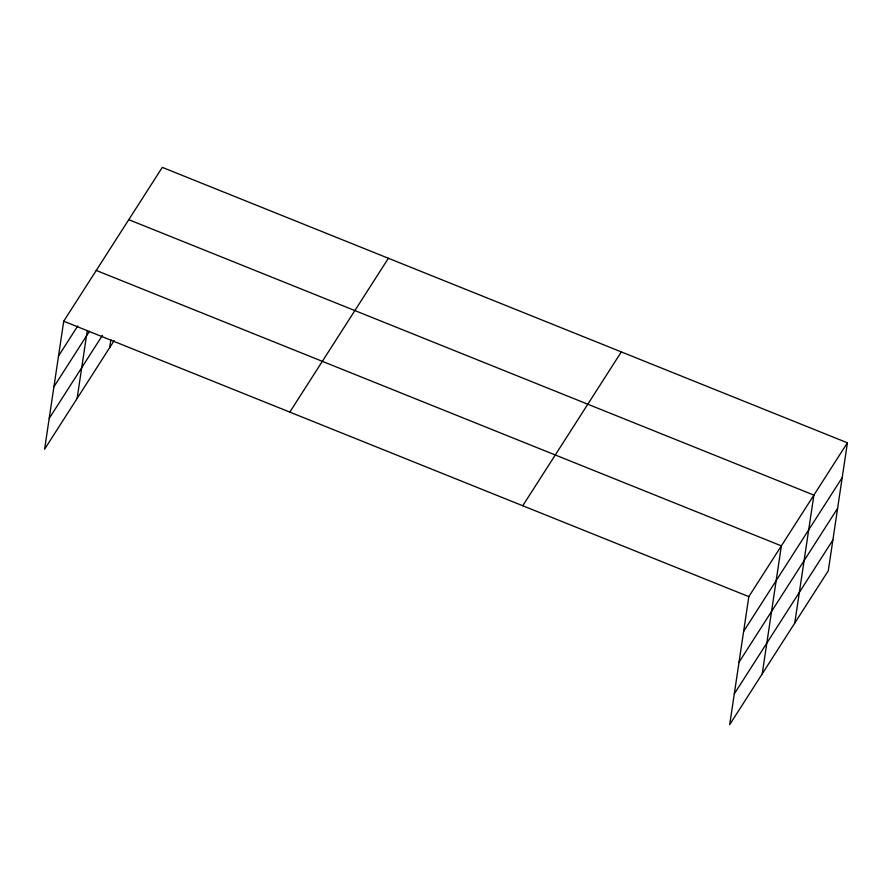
<?xml version="1.0" encoding="UTF-8"?>
<svg xmlns="http://www.w3.org/2000/svg" width="892" height="892" viewBox="0 0 892 892"><rect width="100%" height="100%" fill="white"/><g stroke="black" fill="none" stroke-linecap="round" stroke-linejoin="round"><path stroke-width="1.34" d="M847.4 442.8L748.823 596.637L729.701 724.627L828.278 570.791L847.4 442.8L162.299 167.373L63.722 321.209L44.6 449.2L114.131 340.688M77.125 398.434L87.26 330.631M109.66 347.668L110.853 339.64M762.225 673.861L781.359 545.871L96.258 270.443M794.761 623.095L813.883 495.105L128.782 219.677M58.526 355.986L77.749 325.981M53.933 386.749L89.423 331.367M49.194 418.437L102.424 335.37M289.811 412.104L388.388 258.267M522.745 505.753L621.323 351.916M743.627 631.413L842.204 477.577M739.033 662.176L837.61 508.34M734.294 693.864L832.872 540.028M63.722 321.209L748.823 596.637"/></g></svg>
